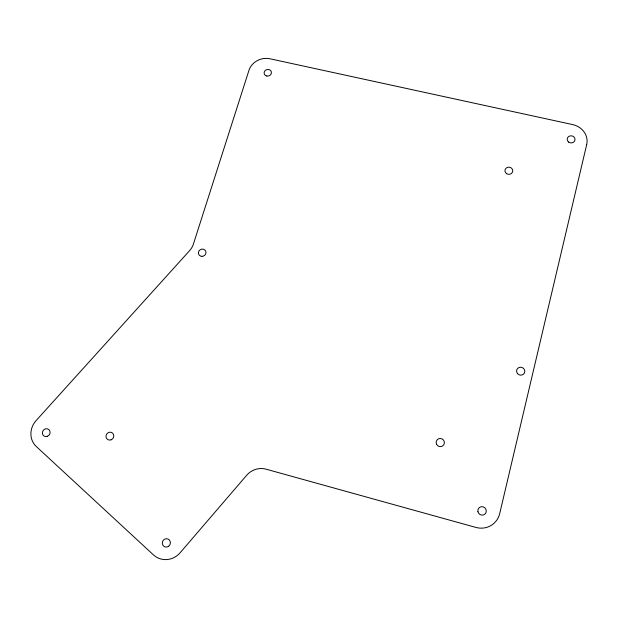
<?xml version="1.0" encoding="UTF-8"?>
<svg xmlns="http://www.w3.org/2000/svg" width="618" height="618" viewBox="0 0 618 618"><rect width="100%" height="100%" fill="white"/><g stroke="black" fill="none" stroke-linecap="round" stroke-linejoin="round"><path stroke-width="0.93" d="M586.698 144.566L499.692 513.628A20.031 19.328 47.1 0 1 475.937 527.44L266.134 469.193A19.266 18.81 -65.2 0 0 246.713 475.242L180.132 552.755A19.668 18.694 -66.5 0 1 153.403 554.856L36.261 446.49A18.895 17.497 -51.4 0 1 36.076 420.626L189.595 250.653A17.806 16.593 -28.5 0 0 193.395 244.095L248.954 70.352A17.157 15.489 -15.6 0 1 270.043 58.795L572.677 124.581A18.277 16.562 7.3 0 1 586.698 144.566M168.644 546.25A4.218 4.009 -66.9 0 0 168.057 539.043A4.218 4.009 -66.9 0 0 162.31 543.407A4.218 4.009 -66.9 0 0 168.644 546.25M201.792 256.354A3.832 3.6 -27.2 0 0 205.639 251.055A3.832 3.6 -27.2 0 0 199.12 250.73A3.832 3.6 -27.2 0 0 201.792 256.354M266.737 76.029A3.677 3.314 -15.5 0 0 271.31 71.812A3.677 3.314 -15.5 0 0 265.238 70.483A3.677 3.314 -15.5 0 0 266.737 76.029M568.668 142.086A3.917 3.546 7.3 0 0 574.972 139.969A3.917 3.546 7.3 0 0 569.665 136.022A3.917 3.546 7.3 0 0 568.668 142.086M517.359 373.403A4.133 3.94 22.6 0 0 524.435 372.924A4.133 3.94 22.6 0 0 520.263 367.223A4.133 3.94 22.6 0 0 517.359 373.403M477.946 511.696A4.295 4.148 47.4 0 0 484.929 514.099A4.295 4.148 47.4 0 0 483.299 506.907A4.295 4.148 47.4 0 0 477.946 511.696M47.439 436.277A4.048 3.747 -51.5 0 0 48.822 429.525A4.048 3.747 -51.5 0 0 42.457 432.129A4.048 3.747 -51.5 0 0 47.439 436.277M436.602 444.357A4.148 4.056 32.7 0 0 443.732 444.836A4.148 4.056 32.7 0 0 440.456 438.486A4.148 4.056 32.7 0 0 436.602 444.357M506.582 173.643A3.901 3.592 4.7 0 0 512.724 171.14A3.901 3.592 4.7 0 0 507.224 167.455A3.901 3.592 4.7 0 0 506.582 173.643M111.17 439.8A4.056 3.816 -51.6 0 0 112.461 433.002A4.056 3.816 -51.6 0 0 106.064 435.62A4.056 3.816 -51.6 0 0 111.17 439.8"/></g></svg>
